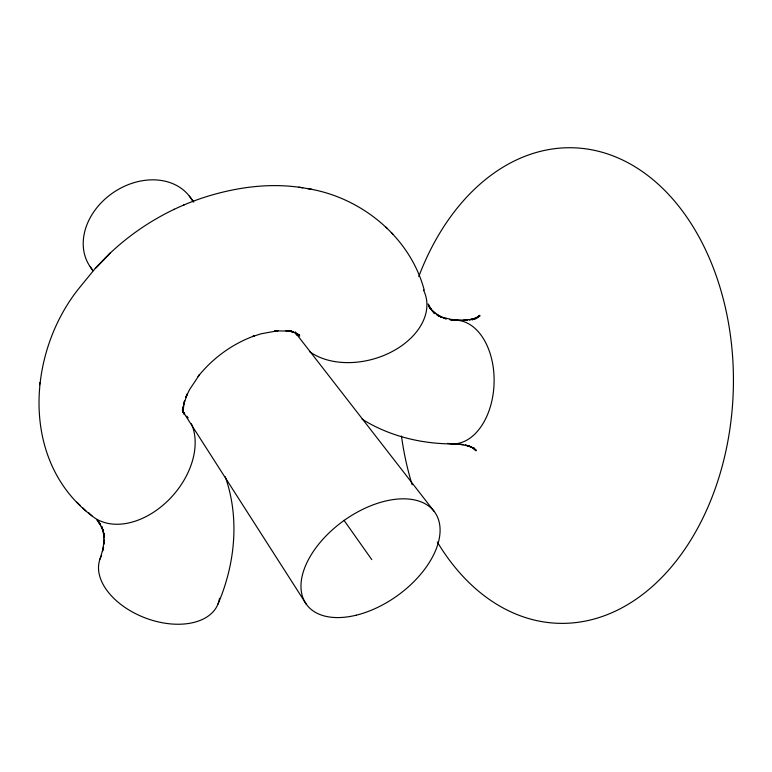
<?xml version="1.0" encoding="UTF-8"?>
<svg xmlns="http://www.w3.org/2000/svg" width="772" height="772" viewBox="0 0 772 772"><rect width="100%" height="100%" fill="white"/><g stroke="black" fill="none" stroke-linecap="round" stroke-linejoin="round"><path stroke-width="1.16" d="M302.759 187.799C270.248 182.559 236.792 187.142 205.584 196.928C170.255 208.17 137.551 227.393 110.541 252.782L95.332 268.328L80.413 286.566C26.846 351.53 19.821 461.28 91.897 515.812M39.526 384.794L39.835 382.661M99.945 559.217L103.544 547.3L102.435 551.459L104.278 539.908L103.786 544.366L103.94 534.369M217.955 604.129C235.103 564.351 239.841 518.118 225.27 476.807M110.541 252.782L95.332 268.328L110.184 253.158M475.948 318.643L479.673 315.323L474.249 319.56M475.504 318.624L480.02 315.796L472.049 319.83L478.698 317.06L469.289 319.917L473.603 318.981L463.084 320.448L467.253 320.206L449.893 319.637L454.09 320.052L442.231 317.282L446.332 318.961L437.319 315.285L441.497 316.993L436.884 314.677L440.773 316.916L432.175 310.691L435.312 313.75L431.847 310.122L434.597 313.557L428.682 306.166L431.432 309.601L428.431 304.602L430.351 308.858L428.142 303.917M183.63 205.034L184.296 204.744M173.758 209.492L174.279 209.26M453.762 443.919C421.744 444.025 389.368 436.228 362.087 419.157M451.697 443.89L463.142 444.604L461.067 444.411M307.816 188.657C361.364 197.304 410.135 236.975 424.253 290.156M298.774 187.142L311.946 189.343M459.022 444.064L469.424 446.177L465.275 444.981L474.481 448.407L470.302 446.534M289.133 330.821L292.308 331.777L285.669 330.541L289.857 331.072L274.697 330.889L278.209 330.667L261.119 333.793L252.434 336.553L254.345 335.907C232.285 343.887 212.715 358.189 198.076 376.495L199.446 374.767L189.555 389.619L185.849 397.223L187.306 393.865L183.678 404.653L184.585 400.572L183.06 410.598L183.302 406.082L183.331 412.238L182.877 407.645L183.668 413.338L182.559 408.842L184.064 414.072L182.385 409.826L184.566 414.603M289.056 330.821L293.987 332.394L290.909 330.937M290.928 330.937L299.382 334.942L295.116 332.915L299.797 335.974L295.879 333.388M469.27 445.946L476.015 449.912L472.618 447.548M472.638 447.75L476.102 450.819L472.85 447.673M76.824 502.205L80.259 505.506M82.459 507.619L85.856 510.881M385.739 226.939L387.293 228.502M391.356 232.584L392.909 234.138M96.857 520.125L100.389 524.256L97.494 520.646L100.592 524.96L98.266 521.148L103.187 530.345L101.364 526.292L103.197 531.155L101.856 526.813L104.259 537.023L103.496 532.516L104.066 537.852L103.911 533.269M189.362 196.136L193.801 201.849M295.078 332.288L434.067 511.286M344.003 520.309L371.766 559.603M90.237 266.822L92.833 270.875M306.368 604.293L182.404 410.723L183.755 412.933M295.744 333.06L296.988 335.328M92.688 269.968A60.892 48.057 -34.1 0 1 113.445 192.469A60.892 48.057 -34.1 0 1 193.096 201.984M451.35 320.486A61.885 39.97 -88.2 0 1 494.08 383.221A61.885 39.97 -88.2 0 1 447.615 443.36M183.08 412.055A69.075 48.211 -48.6 0 1 184.682 413.618M186.863 416.147A69.075 48.211 -48.6 0 1 188.156 417.913M191.437 423.809A69.075 48.211 -48.6 0 1 163.587 504.695A69.075 48.211 -48.6 0 1 88.548 512.598M219.499 598.31A63.14 39.256 20.9 0 1 146.719 618.478A63.14 39.256 20.9 0 1 101.614 555.531M423.481 290.079A67.579 46.774 -15.6 0 1 392.784 351.231A67.579 46.774 -15.6 0 1 309.475 351.54M296.139 334.122A67.579 46.774 -15.6 0 1 295.473 331.979M418.771 276.54A237.882 167.437 -88.2 0 1 663.795 189.487A237.882 167.437 -88.2 0 1 688.518 543.671A237.882 167.437 -88.2 0 1 437.299 541.983M412.142 484.777A237.882 167.437 -88.2 0 1 401.459 436.035M356.133 615.216A78.995 46.088 -35.7 0 0 436.643 515.291A78.995 46.088 -35.7 0 0 318.788 544.077A78.995 46.088 -35.7 0 0 356.133 615.216"/></g></svg>
